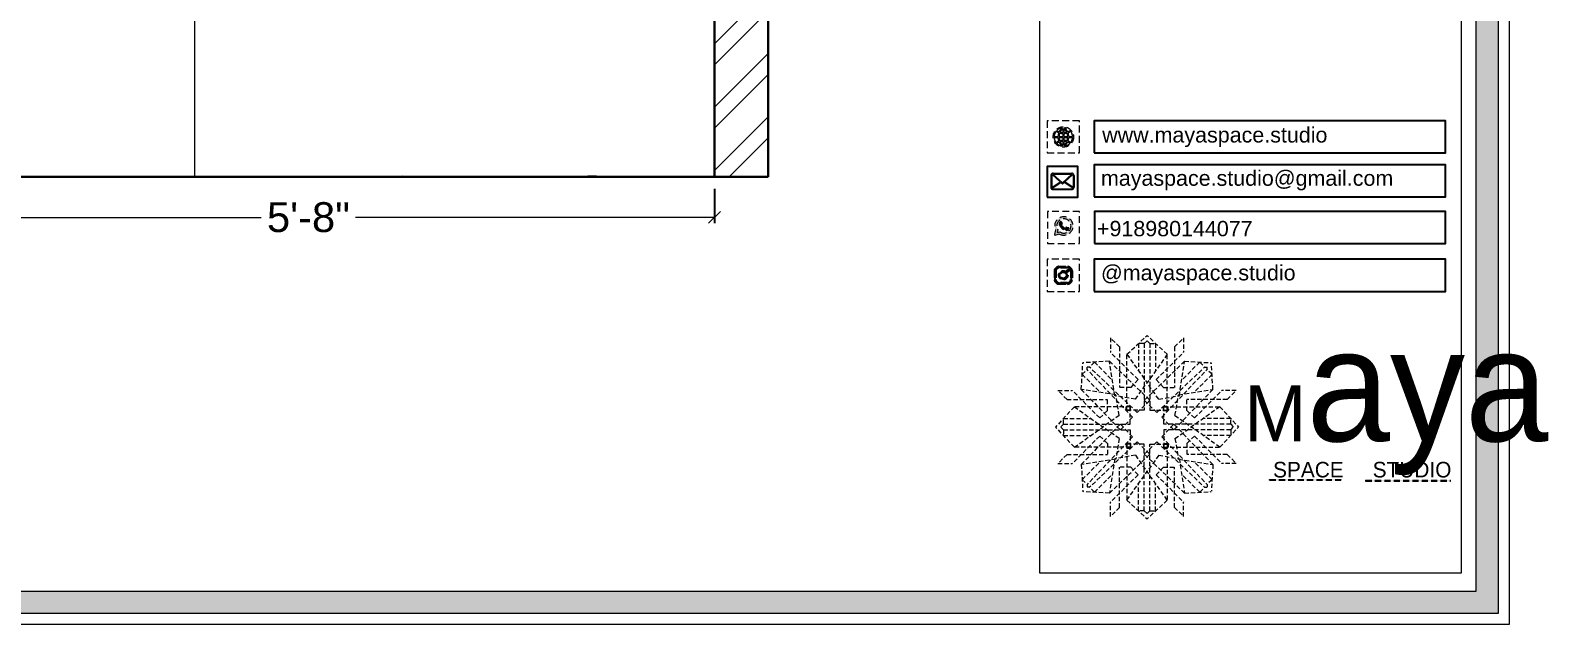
# Model space of a CAD drawing. Header units: millimetres. Extents: x 56222 to 3066687, y -650199 to -121287.
# Drawn here: x 131676.2 to 131804.2, y -184029.5 to -183979.7 of the extents above; entities that cross this region are included whole.
import ezdxf

# ---------------------------------------------------------------- set-up
doc = ezdxf.new("R2010")
doc.units = ezdxf.units.MM
doc.header["$MEASUREMENT"] = 0
doc.header["$PDMODE"] = 35
doc.linetypes.add('DASHEDX2', pattern=[1.5, 1, -0.5])
doc.layers.get('Defpoints').update_dxf_attribs({"color": 220})
doc.layers.add('AR HATCH-7', color=7, linetype='Continuous')
for name, color, linetype, lineweight in [('dim05', 1, 'Continuous', 13), ('Dimension', 10, 'DASHEDX2', 20), ('FURNITURE', 32, 'Continuous', 9), ('HACHA', 253, 'Continuous', 5), ('wall', 7, 'Continuous', 30), ('XX~SLAB ( BEAM )~ ( DIM )', 7, 'Continuous', 9)]:
    doc.layers.add(name, color=color, linetype=linetype, lineweight=lineweight)
doc.styles.add('Arial', font='arial.ttf')
doc.styles.get("Standard").update_dxf_attribs({"font": 'arial.ttf', "height": 6})
doc.dimstyles.new('ISO-25', dxfattribs={"dimtxt": 2.5, "dimasz": 1, "dimexe": 0.5, "dimexo": 1, "dimtad": 0, "dimdec": 1, "dimlunit": 4, "dimtxsty": 'Standard', "dimblk": 'OBLIQUE', "dimcen": 2.5, "dimclrd": 1, "dimclre": 1, "dimclrt": 5, "dimadec": 0, "dimazin": 0, "dimtfac": 1, "dimtdec": 1, "dimtmove": 0, "dimatfit": 3, "dimfxl": 1, "dimlwd": -1, "dimarcsym": 0})

# ---------------------------------------------------------------- blocks, each defined once
blk = doc.blocks.new('_Oblique')
at = {"layer": 'wall', "color": 0, "lineweight": -2}
blk.add_line((-0.5, -0.5), (0.5, 0.5), dxfattribs=at)
blk = doc.blocks.new('*D299')
at = {"layer": 'Defpoints', "color": 0, "lineweight": 30, "transparency": 16777216}
for p in [(131202.45, -183307.51), (131229.45, -183307.51), (131229.45, -183319.1), (131665.49, -183992.01), (131733.49, -183992.01), (131733.49, -183995.39)]:
    blk.add_point(p, dxfattribs=at)
at = {"layer": 'dim05', "color": 1, "linetype": 'Continuous', "lineweight": -2, "transparency": 16777216}
for p, q in [((131202.45, -183308.51), (131202.45, -183319.6)), ((131229.45, -183308.51), (131229.45, -183319.6)), ((131665.49, -183993.01), (131665.49, -183995.89)), ((131733.49, -183993.01), (131733.49, -183995.89))]:
    blk.add_line(p, q, dxfattribs=at)
at = {"layer": 'dim05', "color": 1, "linetype": 'Continuous', "transparency": 16777216}
for p, q in [((131202.45, -183319.1), (131211.98, -183319.1)), ((131229.45, -183319.1), (131219.92, -183319.1)), ((131665.49, -183995.39), (131695.54, -183995.39)), ((131733.49, -183995.39), (131703.43, -183995.39))]:
    blk.add_line(p, q, dxfattribs=at)
at = {"layer": 'dim05', "color": 1, "transparency": 16777216, "rotation": 180}
for p in [(131202.45, -183319.1), (131665.49, -183995.39)]:
    blk.add_blockref('_Oblique', p, dxfattribs=at)
at = {"layer": 'dim05', "color": 1, "transparency": 16777216}
for p in [(131229.45, -183319.1), (131733.49, -183995.39)]:
    blk.add_blockref('_Oblique', p, dxfattribs=at)
at = {"layer": 'dim05', "color": 5, "lineweight": 25, "transparency": 16777216, "char_height": 2.5, "attachment_point": 5, "style": 'Arial'}
for s, insert in [('2\'-3"', (131215.95, -183319.1)), ('5\'-8"', (131699.49, -183995.39))]:
    blk.add_mtext(s, dxfattribs=dict(at, insert=insert))
blk = doc.blocks.new('*D303')
at = {"layer": 'Defpoints', "color": 0, "lineweight": 30, "transparency": 16777216}
for p in [(131059.55, -183242.53), (131083.45, -183242.53), (131083.45, -183246.09), (131821.24, -183992.01), (131842.24, -183992.01), (131842.24, -183996.29)]:
    blk.add_point(p, dxfattribs=at)
at = {"layer": 'dim05', "color": 1, "linetype": 'Continuous', "lineweight": -2, "transparency": 16777216}
for p, q in [((131059.55, -183243.53), (131059.55, -183246.59)), ((131083.45, -183243.53), (131083.45, -183246.59)), ((131821.24, -183993.01), (131821.24, -183996.79)), ((131842.24, -183993.01), (131842.24, -183996.79))]:
    blk.add_line(p, q, dxfattribs=at)
at = {"layer": 'dim05', "color": 1, "linetype": 'Continuous', "transparency": 16777216}
for p, q in [((131059.55, -183246.09), (131069.7, -183246.09)), ((131083.45, -183246.09), (131073.3, -183246.09)), ((131821.24, -183996.29), (131827.91, -183996.29)), ((131842.24, -183996.29), (131835.57, -183996.29))]:
    blk.add_line(p, q, dxfattribs=at)
at = {"layer": 'dim05', "color": 1, "transparency": 16777216, "rotation": 180}
for p in [(131059.55, -183246.09), (131821.24, -183996.29)]:
    blk.add_blockref('_Oblique', p, dxfattribs=at)
at = {"layer": 'dim05', "color": 1, "transparency": 16777216}
for p in [(131083.45, -183246.09), (131842.24, -183996.29)]:
    blk.add_blockref('_Oblique', p, dxfattribs=at)
at = {"layer": 'dim05', "color": 5, "lineweight": 25, "transparency": 16777216, "char_height": 2.5, "attachment_point": 5, "style": 'Arial'}
for s, insert in [("2'", (131071.5, -183246.09)), ('1\'-9"', (131831.74, -183996.29))]:
    blk.add_mtext(s, dxfattribs=dict(at, insert=insert))
blk = doc.blocks.new('*D304')
at = {"layer": 'Defpoints', "color": 0, "lineweight": 30, "transparency": 16777216}
for p in [(131057.9, -183228.88), (131061.82, -183228.88), (131061.82, -183243.87), (131842.24, -183992.01), (131953.24, -183992.01), (131953.24, -183996.29)]:
    blk.add_point(p, dxfattribs=at)
at = {"layer": 'dim05', "color": 1, "linetype": 'Continuous', "lineweight": -2, "transparency": 16777216}
for p, q in [((131060.82, -183228.88), (131057.4, -183228.88)), ((131060.82, -183243.87), (131057.4, -183243.87)), ((131842.24, -183993.01), (131842.24, -183996.79)), ((131953.24, -183993.01), (131953.24, -183996.79))]:
    blk.add_line(p, q, dxfattribs=at)
at = {"layer": 'dim05', "color": 1, "linetype": 'Continuous', "transparency": 16777216}
for p, q in [((131057.9, -183228.88), (131057.9, -183232.54)), ((131057.9, -183243.87), (131057.9, -183240.2)), ((131842.24, -183996.29), (131893.79, -183996.29)), ((131953.24, -183996.29), (131901.68, -183996.29))]:
    blk.add_line(p, q, dxfattribs=at)
at = {"layer": 'dim05', "color": 1, "transparency": 16777216}
for p, rotation in [((131057.9, -183228.88), 90), ((131057.9, -183243.87), 270), ((131842.24, -183996.29), 180)]:
    blk.add_blockref('_Oblique', p, dxfattribs=dict(at, rotation=rotation))
blk.add_blockref('_Oblique', (131953.24, -183996.29), dxfattribs=at)
at = {"layer": 'dim05', "color": 5, "lineweight": 25, "transparency": 16777216, "insert": (131057.9, -183236.37), "char_height": 2.5, "attachment_point": 5, "rotation": 90, "style": 'Arial'}
blk.add_mtext('1\'-3"', dxfattribs=at)
at = {"layer": 'dim05', "color": 5, "lineweight": 25, "transparency": 16777216, "insert": (131897.74, -183996.29), "char_height": 2.5, "attachment_point": 5, "style": 'Arial'}
blk.add_mtext('9\'-3"', dxfattribs=at)
blk = doc.blocks.new('*D305')
at = {"layer": 'Defpoints', "color": 0, "lineweight": 30, "transparency": 16777216}
for p in [(131169.45, -183243.87), (131193.36, -183243.87), (131193.36, -183245.4), (131953.24, -183992.01), (131974.24, -183992.01), (131974.24, -183996.29)]:
    blk.add_point(p, dxfattribs=at)
at = {"layer": 'dim05', "color": 1, "linetype": 'Continuous', "lineweight": -2, "transparency": 16777216}
for p, q in [((131169.45, -183244.87), (131169.45, -183245.9)), ((131193.36, -183244.87), (131193.36, -183245.9)), ((131953.24, -183993.01), (131953.24, -183996.79)), ((131974.24, -183993.01), (131974.24, -183996.79))]:
    blk.add_line(p, q, dxfattribs=at)
at = {"layer": 'dim05', "color": 1, "linetype": 'Continuous', "transparency": 16777216}
for p, q in [((131169.45, -183245.4), (131179.61, -183245.4)), ((131193.36, -183245.4), (131183.2, -183245.4)), ((131953.24, -183996.29), (131959.91, -183996.29)), ((131974.24, -183996.29), (131967.57, -183996.29))]:
    blk.add_line(p, q, dxfattribs=at)
at = {"layer": 'dim05', "color": 1, "transparency": 16777216, "rotation": 180}
for p in [(131169.45, -183245.4), (131953.24, -183996.29)]:
    blk.add_blockref('_Oblique', p, dxfattribs=at)
at = {"layer": 'dim05', "color": 1, "transparency": 16777216}
for p in [(131193.36, -183245.4), (131974.24, -183996.29)]:
    blk.add_blockref('_Oblique', p, dxfattribs=at)
at = {"layer": 'dim05', "color": 5, "lineweight": 25, "transparency": 16777216, "char_height": 2.5, "attachment_point": 5, "style": 'Arial'}
for s, insert in [("2'", (131181.41, -183245.4)), ('1\'-9"', (131963.74, -183996.29))]:
    blk.add_mtext(s, dxfattribs=dict(at, insert=insert))
blk = doc.blocks.new('*D306')
at = {"layer": 'Defpoints', "color": 0, "lineweight": 30, "transparency": 16777216}
for p in [(131190.72, -183228.88), (131195.2, -183228.88), (131190.72, -183243.87), (131811.83, -183896.01), (131821.24, -183896.01), (131816.74, -183991.74)]:
    blk.add_point(p, dxfattribs=at)
at = {"layer": 'dim05', "color": 1, "linetype": 'Continuous', "lineweight": -2, "transparency": 16777216}
for p, q in [((131191.72, -183228.88), (131195.7, -183228.88)), ((131191.72, -183243.87), (131195.7, -183243.87)), ((131820.24, -183896.01), (131811.33, -183896.01)), ((131815.74, -183991.74), (131811.33, -183991.74))]:
    blk.add_line(p, q, dxfattribs=at)
at = {"layer": 'dim05', "color": 1, "linetype": 'Continuous', "transparency": 16777216}
for p, q in [((131195.2, -183228.88), (131195.2, -183232.54)), ((131195.2, -183243.87), (131195.2, -183240.2)), ((131811.83, -183896.01), (131811.83, -183938.05)), ((131811.83, -183991.74), (131811.83, -183949.69))]:
    blk.add_line(p, q, dxfattribs=at)
at = {"layer": 'dim05', "color": 1, "transparency": 16777216}
for p, rotation in [((131195.2, -183228.88), 90), ((131195.2, -183243.87), 270), ((131811.83, -183896.01), 90), ((131811.83, -183991.74), 270)]:
    blk.add_blockref('_Oblique', p, dxfattribs=dict(at, rotation=rotation))
at = {"layer": 'dim05', "color": 5, "lineweight": 25, "transparency": 16777216, "char_height": 2.5, "attachment_point": 5, "rotation": 90, "style": 'Arial'}
for s, insert in [('1\'-3"', (131195.2, -183236.37)), ('7\'-11{\\H1x;\\S1/2;}"', (131811.83, -183943.87))]:
    blk.add_mtext(s, dxfattribs=dict(at, insert=insert))
blk = doc.blocks.new('FSFSF')
at = {"color": 42, "lineweight": 5, "true_color": 0xe0ac11}
for p, q in [((28600.03, 143.51), (28600.03, 140.16)), ((28602.15, 141.41), (28600.03, 143.51)), ((28603.86, 139.69), (28608.58, 144.08)), ((28613.31, 139.69), (28608.58, 144.08)), ((28615.02, 141.41), (28617.14, 143.51)), ((28617.14, 143.51), (28617.14, 140.16)), ((28606.47, 133.76), (28600.03, 140.16)), ((28602.15, 141.41), (28602.15, 131.95)), ((28603.86, 126.58), (28603.86, 139.69)), ((28603.86, 139.69), (28608.58, 133.02)), ((28607.9, 142.22), (28606.58, 142.22)), ((28606.58, 142.22), (28606.58, 135.84)), ((28607.9, 142.22), (28608.58, 142.85)), ((28607.9, 142.22), (28607.9, 126.58)), ((28609.27, 142.22), (28608.59, 142.85)), ((28613.31, 139.69), (28608.59, 133.02)), ((28609.27, 142.22), (28609.27, 126.58)), ((28609.27, 142.22), (28610.59, 142.22)), ((28610.59, 142.22), (28610.59, 135.84)), ((28610.7, 133.76), (28617.14, 140.16)), ((28613.31, 126.58), (28613.31, 139.69)), ((28615.02, 141.41), (28615.02, 131.95)), ((28593.19, 131.45), (28593.54, 137.71)), ((28593.39, 135), (28594.56, 136.12)), ((28599.8, 138.06), (28593.54, 137.71)), ((28595.12, 136.69), (28594.53, 136.69)), ((28594.56, 136.12), (28594.56, 136.71)), ((28605.17, 124.98), (28594.56, 136.12)), ((28596.24, 137.86), (28595.12, 136.69)), ((28606.27, 126.08), (28595.12, 136.69)), ((28596.24, 137.86), (28600.47, 133.65)), ((28601.03, 130), (28599.8, 138.06)), ((28599.8, 138.05), (28608.58, 129.56)), ((28617.37, 138.05), (28608.59, 129.56)), ((28610.9, 126.08), (28622.05, 136.69)), ((28612.02, 124.98), (28622.62, 136.12)), ((28616.14, 130), (28617.37, 138.06)), ((28620.93, 137.86), (28616.7, 133.65)), ((28617.37, 138.06), (28623.63, 137.71)), ((28620.93, 137.86), (28622.05, 136.69)), ((28622.05, 136.69), (28622.64, 136.69)), ((28622.62, 136.12), (28622.62, 136.71)), ((28623.8, 135), (28622.62, 136.12)), ((28624, 131.45), (28623.65, 137.71)), ((28593.39, 135), (28597.6, 130.78)), ((28606.47, 133.76), (28604.75, 131.95)), ((28605.86, 129.18), (28608.58, 133.02)), ((28611.31, 129.18), (28608.59, 133.02)), ((28610.7, 133.76), (28612.42, 131.95)), ((28623.8, 135), (28619.59, 130.78)), ((28587.73, 131.22), (28591.08, 131.22)), ((28589.84, 129.1), (28587.73, 131.22)), ((28589.84, 129.1), (28599.29, 129.1)), ((28597.49, 124.78), (28591.08, 131.22)), ((28593.19, 131.45), (28601.69, 122.67)), ((28601.25, 130.22), (28593.19, 131.45)), ((28599.29, 126.5), (28599.29, 129.1)), ((28605.86, 129.18), (28601.03, 130)), ((28602.07, 125.39), (28601.25, 130.22)), ((28604.75, 131.95), (28602.15, 131.95)), ((28607.9, 128.92), (28608.58, 129.56)), ((28607.9, 128.92), (28608.58, 128.27)), ((28609.27, 128.92), (28608.59, 129.56)), ((28609.27, 128.92), (28608.59, 128.27)), ((28611.31, 129.18), (28616.14, 130)), ((28612.42, 131.95), (28615.02, 131.95)), ((28615.12, 125.39), (28615.94, 130.22)), ((28623.99, 131.45), (28615.5, 122.67)), ((28615.94, 130.22), (28624, 131.45)), ((28627.34, 129.1), (28617.89, 129.1)), ((28617.89, 126.5), (28617.89, 129.1)), ((28619.7, 124.78), (28626.1, 131.22)), ((28629.45, 131.22), (28626.1, 131.22)), ((28627.34, 129.1), (28629.45, 131.22)), ((28591.56, 127.39), (28587.17, 122.66)), ((28604.66, 127.39), (28591.56, 127.39)), ((28591.56, 127.39), (28598.23, 122.67)), ((28597.49, 124.78), (28599.29, 126.5)), ((28602.07, 125.39), (28598.23, 122.67)), ((28603.68, 126.54), (28603.68, 127.39)), ((28604.66, 126.54), (28603.68, 126.54)), ((28604.71, 127.57), (28603.86, 127.57)), ((28607.9, 126.58), (28603.86, 126.58)), ((28604.66, 123.35), (28604.66, 127.39)), ((28604.7, 126.58), (28604.71, 127.57)), ((28606.27, 126.08), (28608.58, 128.27)), ((28610.9, 126.08), (28608.59, 128.27)), ((28609.27, 126.58), (28613.31, 126.58)), ((28612.46, 126.58), (28612.46, 127.57)), ((28612.46, 127.57), (28613.31, 127.57)), ((28612.52, 123.35), (28612.52, 127.39)), ((28612.52, 127.39), (28625.63, 127.39)), ((28612.52, 126.54), (28613.51, 126.54)), ((28613.51, 126.54), (28613.51, 127.39)), ((28615.12, 125.39), (28618.96, 122.67)), ((28619.7, 124.78), (28617.89, 126.5)), ((28625.63, 127.39), (28618.96, 122.67)), ((28625.63, 127.39), (28630.02, 122.66)), ((28591.56, 117.94), (28587.17, 122.66)), ((28589.03, 123.35), (28588.4, 122.67)), ((28589.03, 121.98), (28588.4, 122.65)), ((28589.03, 123.35), (28589.03, 124.67)), ((28589.03, 124.67), (28595.4, 124.67)), ((28589.03, 123.35), (28604.66, 123.35)), ((28589.03, 121.98), (28604.66, 121.98)), ((28589.03, 121.98), (28589.03, 120.66)), ((28591.56, 117.94), (28598.23, 122.65)), ((28593.19, 113.88), (28601.69, 122.65)), ((28602.07, 119.94), (28598.23, 122.65)), ((28602.33, 123.35), (28601.69, 122.67)), ((28602.33, 121.98), (28601.69, 122.65)), ((28602.33, 123.35), (28602.97, 122.67)), ((28602.33, 121.98), (28602.97, 122.65)), ((28605.17, 124.98), (28602.97, 122.67)), ((28605.17, 120.35), (28602.97, 122.65)), ((28604.66, 121.98), (28604.66, 117.94)), ((28612.02, 124.98), (28614.21, 122.67)), ((28612.02, 120.35), (28614.21, 122.65)), ((28628.16, 123.35), (28612.52, 123.35)), ((28612.52, 121.98), (28612.52, 117.94)), ((28628.16, 121.98), (28612.52, 121.98)), ((28614.85, 123.35), (28614.21, 122.67)), ((28614.85, 121.98), (28614.21, 122.65)), ((28614.85, 123.35), (28615.5, 122.67)), ((28614.85, 121.98), (28615.5, 122.65)), ((28615.12, 119.94), (28618.96, 122.65)), ((28623.99, 113.88), (28615.5, 122.65)), ((28625.63, 117.94), (28618.96, 122.65)), ((28628.16, 124.67), (28621.78, 124.67)), ((28625.63, 117.94), (28630.02, 122.66)), ((28628.16, 123.35), (28628.16, 124.67)), ((28628.16, 123.35), (28628.78, 122.67)), ((28628.16, 121.98), (28628.78, 122.65)), ((28628.16, 121.98), (28628.16, 120.66)), ((28589.03, 120.66), (28595.4, 120.66)), ((28597.49, 120.54), (28591.08, 114.11)), ((28605.17, 120.35), (28594.56, 109.2)), ((28606.27, 119.15), (28595.12, 108.54)), ((28597.49, 120.54), (28599.29, 118.83)), ((28599.29, 118.83), (28599.29, 116.23)), ((28602.07, 119.94), (28601.25, 115.1)), ((28604.66, 118.78), (28603.68, 118.78)), ((28603.68, 118.78), (28603.68, 117.94)), ((28607.9, 118.65), (28603.86, 118.65)), ((28603.86, 118.65), (28603.86, 105.54)), ((28604.7, 118.65), (28604.71, 117.66)), ((28606.27, 119.15), (28608.58, 116.96)), ((28607.9, 103.01), (28607.9, 118.65)), ((28610.9, 119.15), (28608.59, 116.96)), ((28609.27, 118.65), (28613.31, 118.65)), ((28609.27, 103.01), (28609.27, 118.65)), ((28610.9, 119.15), (28622.05, 108.54)), ((28612.02, 120.35), (28622.62, 109.2)), ((28612.46, 118.65), (28612.46, 117.66)), ((28612.52, 118.78), (28613.51, 118.78)), ((28613.31, 118.65), (28613.31, 105.54)), ((28613.51, 118.78), (28613.51, 117.94)), ((28615.12, 119.94), (28615.94, 115.1)), ((28619.7, 120.54), (28617.89, 118.83)), ((28617.89, 118.83), (28617.89, 116.23)), ((28619.7, 120.54), (28626.1, 114.11)), ((28628.16, 120.66), (28621.78, 120.66)), ((28589.84, 116.23), (28587.73, 114.11)), ((28589.84, 116.23), (28599.29, 116.23)), ((28604.66, 117.94), (28591.56, 117.94)), ((28601.25, 115.1), (28593.19, 113.87)), ((28593.39, 110.32), (28597.6, 114.55)), ((28599.8, 107.17), (28608.58, 115.67)), ((28601.03, 115.23), (28599.8, 107.17)), ((28605.86, 116.05), (28601.03, 115.23)), ((28604.71, 117.66), (28603.86, 117.66)), ((28605.86, 116.05), (28608.58, 112.21)), ((28607.9, 116.31), (28608.58, 116.96)), ((28607.9, 116.31), (28608.58, 115.67)), ((28609.27, 116.31), (28608.59, 116.96)), ((28609.27, 116.31), (28608.59, 115.67)), ((28611.31, 116.05), (28608.59, 112.21)), ((28617.37, 107.17), (28608.59, 115.67)), ((28611.31, 116.05), (28616.14, 115.23)), ((28612.46, 117.66), (28613.31, 117.66)), ((28612.52, 117.94), (28625.63, 117.94)), ((28615.94, 115.1), (28624, 113.87)), ((28616.14, 115.23), (28617.37, 107.17)), ((28627.34, 116.23), (28617.89, 116.23)), ((28623.8, 110.32), (28619.59, 114.55)), ((28627.34, 116.23), (28629.45, 114.11)), ((28587.73, 114.11), (28591.08, 114.11)), ((28593.19, 113.87), (28593.54, 107.62)), ((28596.24, 107.37), (28600.47, 111.58)), ((28606.47, 111.47), (28600.03, 105.07)), ((28602.15, 103.82), (28602.15, 113.27)), ((28604.75, 113.27), (28602.15, 113.27)), ((28603.86, 105.54), (28608.58, 112.21)), ((28606.47, 111.47), (28604.75, 113.27)), ((28613.31, 105.54), (28608.59, 112.21)), ((28610.7, 111.47), (28612.42, 113.27)), ((28610.7, 111.47), (28617.14, 105.07)), ((28612.42, 113.27), (28615.02, 113.27)), ((28615.02, 103.82), (28615.02, 113.27)), ((28620.93, 107.37), (28616.7, 111.58)), ((28624, 113.87), (28623.65, 107.62)), ((28629.45, 114.11), (28626.1, 114.11)), ((28593.39, 110.32), (28594.56, 109.2)), ((28599.8, 107.17), (28593.54, 107.52)), ((28595.12, 108.54), (28594.53, 108.54)), ((28594.56, 109.2), (28594.56, 108.61)), ((28596.24, 107.37), (28595.12, 108.54)), ((28606.58, 103.01), (28606.58, 109.38)), ((28610.59, 103.01), (28610.59, 109.38)), ((28617.37, 107.17), (28623.63, 107.52)), ((28620.93, 107.37), (28622.05, 108.54)), ((28622.05, 108.54), (28622.64, 108.54)), ((28623.8, 110.32), (28622.62, 109.2)), ((28622.62, 109.2), (28622.62, 108.61)), ((28600.03, 101.71), (28600.03, 105.07)), ((28602.15, 103.82), (28600.03, 101.71)), ((28603.86, 105.54), (28608.58, 101.15)), ((28613.31, 105.54), (28608.58, 101.15)), ((28615.02, 103.82), (28617.14, 101.71)), ((28617.14, 101.71), (28617.14, 105.07)), ((28607.9, 103.01), (28606.58, 103.01)), ((28607.9, 103.01), (28608.58, 102.38)), ((28609.27, 103.01), (28608.59, 102.38)), ((28609.27, 103.01), (28610.59, 103.01))]:
    blk.add_line(p, q, dxfattribs=at)
blk = doc.blocks.new('hgwg')
at = {"layer": 'Dimension', "true_color": 0xd39e00}
h = blk.add_hatch(color=42, dxfattribs=at)
h.dxf.hatch_style = 1
h.paths.add_polyline_path([(27505.71, 45.05), (27494.27, 45.05), (27494.27, 44.9), (27505.71, 44.9)])
h = blk.add_hatch(color=42, dxfattribs=at)
h.dxf.hatch_style = 1
h.paths.add_polyline_path([(27523.3, 44.9), (27509.68, 44.9), (27509.68, 44.75), (27523.3, 44.75)])
at = {"layer": 'Dimension', "color": 42, "true_color": 0xd39e00}
for p, q in [((27494.27, 45.05), (27505.71, 45.05)), ((27494.27, 44.9), (27494.27, 45.05)), ((27494.27, 44.9), (27505.71, 44.9)), ((27505.71, 45.05), (27505.71, 44.9)), ((27509.68, 44.9), (27523.3, 44.9)), ((27509.68, 44.9), (27509.68, 44.75)), ((27509.68, 44.75), (27523.3, 44.75)), ((27523.3, 44.75), (27523.3, 44.9))]:
    blk.add_line(p, q, dxfattribs=at)
at = {"layer": 'Dimension', "color": 42, "true_color": 0xd39e00, "attachment_point": 1}
for s, width, insert, char_height in [('{\\fCinzel|b0|i0|c0|p2;\\H1.5x;M\\fAmsterdam One|b0|i0|c0|p2;\\H2x;aya}', 85.3277, (27490.17, 69.17), 6), ('{\\fCinzel|b0|i0|c0|p0;SPACE     STUDIO}', 66.129, (27494.83, 47.86), 2.5)]:
    blk.add_mtext_dynamic_manual_height_columns(s, width=width, gutter_width=30, heights=[0], dxfattribs=dict(at, insert=insert, char_height=char_height))
blk = doc.blocks.new('QEGW4TG')
at = {"layer": 'Dimension', "true_color": 0x000000}
h = blk.add_hatch(color=18, dxfattribs=at)
h.dxf.hatch_style = 1
h.paths.add_polyline_path([(2.69, 1.93, 0.170513), (2.95, 1.97, 0.190337), (3.11, 2.18, 0.316231), (3.07, 2.28), (2.79, 2.37, 0.273721), (2.69, 2.34, 0.040749), (2.63, 2.27, -0.441282), (2.53, 2.25, -0.11828), (2.06, 2.64, -0.441282), (2.07, 2.74, 0.040749), (2.13, 2.81, 0.290083), (2.14, 2.92), (2.01, 3.18, 0.316231), (1.91, 3.2, 0.190337), (1.73, 3, 0.170513), (1.72, 2.74, 0.252784)], flags=0)
h.paths.add_polyline_path([(1.19, 1.98), (1.03, 1.3, 0.550912), (1.11, 1.23), (1.75, 1.39, 6.344125)])
h.paths.add_polyline_path([(1.81, 1.7), (1.4, 1.6), (1.5, 2.03, -9.071339)], flags=16)
h.paths.add_polyline_path([(3.11, 2.16, -0.17811), (2.95, 1.97, -0.170513), (2.69, 1.93, -0.252784), (1.72, 2.74, -0.170513), (1.73, 3, -0.17811), (1.89, 3.19, -0.370089), (2.01, 3.18), (2.14, 2.92, -0.307185), (2.13, 2.8, -0.041087), (2.06, 2.73, 0.321676), (2.05, 2.65, 0.126524), (2.55, 2.24, 0.312216), (2.62, 2.26, -0.041087), (2.68, 2.34, -0.290673), (2.79, 2.37), (3.07, 2.28, -0.370089)], flags=0)
h = blk.add_hatch(color=18, dxfattribs=at)
h.dxf.hatch_style = 1
h.paths.add_polyline_path([(2.79, 2.37, 0.273721), (2.69, 2.34, 0.040749), (2.63, 2.27, -0.441282), (2.53, 2.25, -0.11828), (2.06, 2.64, -0.441282), (2.07, 2.74, 0.040749), (2.13, 2.81, 0.290083), (2.14, 2.92), (2.01, 3.18, 0.316231), (1.91, 3.2, 0.190337), (1.73, 3, 0.170513), (1.72, 2.74, 0.252784), (2.69, 1.93, 0.170513), (2.95, 1.97, 0.190337), (3.11, 2.18, 0.316231), (3.07, 2.28)])
for p, q in [((2.01, 3.18), (2.14, 2.92)), ((3.07, 2.28), (2.8, 2.36)), ((1.19, 1.98), (1.03, 1.3)), ((1.1, 1.23), (1.75, 1.39)), ((1.5, 2.03), (1.4, 1.6)), ((1.4, 1.6), (1.81, 1.7))]:
    blk.add_line(p, q)
blk.add_lwpolyline([(0, 0), (4.68, 0), (4.68, 4.68), (0, 4.68)], close=True)
for centre, radius, start, end in [((2.39, 2.56), 1.34, 241.4727, 205.6422), ((2.39, 2.56), 1.04, 235.9962, 210.8333), ((2.09, 2.87), 0.39, 159.7007, 198.4072), ((2.96, 3.23), 1.33, 201.4218, 258.1669), ((2.07, 2.87), 0.364, 118.9685, 159.3648), ((1.94, 3.12), 0.0896, 41.8985, 123.1344), ((2.11, 2.68), 0.066, 135.9932, 224.8892), ((1.67, 3.16), 0.586, 312.4617, 321.8728), ((3.12, 3.42), 1.31, 216.5455, 243.5279), ((2.05, 2.87), 0.104, 320.3924, 28.6971), ((2.57, 2.3), 0.066, 234.2482, 323.1441), ((3.11, 1.94), 0.586, 137.2645, 146.6756), ((2.76, 2.27), 0.104, 70.4402, 138.745), ((3.03, 2.2), 0.0896, 336.0029, 57.2388), ((1.09, 1.29), 0.0598, 164.8483, 282.1458), ((2.75, 2.31), 0.39, 260.7301, 299.4366), ((2.76, 2.29), 0.364, 299.7725, 340.1688)]:
    blk.add_arc(centre, radius, start, end)
blk = doc.blocks.new('ASGERG')
at = {"layer": 'Dimension', "true_color": 0x000000}
h = blk.add_hatch(color=18, dxfattribs=at)
h.dxf.hatch_style = 1
h.paths.add_polyline_path([(0.99, 1.7, 0.353872), (1.69, 1.03), (2.96, 1.03, 0.353872), (3.66, 1.7), (3.66, 2.99, 0.353872), (2.96, 3.67), (1.69, 3.67, 0.353872), (0.99, 2.99)])
h.paths.add_polyline_path([(1.27, 2.97, -0.353872), (1.72, 3.4), (2.94, 3.4, -0.353872), (3.38, 2.97), (3.38, 1.72, -0.353872), (2.94, 1.3), (1.72, 1.3, -0.353872), (1.27, 1.72)], flags=16)
h.paths.add_polyline_path([(3.02, 2.35, -1), (1.64, 2.35, -1)], flags=0)
h.paths.add_polyline_path([(2.74, 2.35, -1), (1.92, 2.35, -1)], flags=0)
h.paths.add_polyline_path([(2.86, 3.02, -1), (3.19, 3.02, -1)], flags=0)
h.paths.add_polyline_path([(1.64, 2.35, 1), (3.02, 2.35, 1)], flags=0)
h = blk.add_hatch(color=18, dxfattribs=at)
h.dxf.hatch_style = 1
h.paths.add_polyline_path([(1.64, 2.35, 1), (3.02, 2.35, 1)])
h.paths.add_polyline_path([(2.74, 2.35, -1), (1.92, 2.35, -1)], flags=16)
h = blk.add_hatch(color=18, dxfattribs=at)
h.dxf.hatch_style = 1
h.paths.add_polyline_path([(3.19, 3.02, 1), (2.86, 3.02, 1)])
for p, q in [((0.99, 2.99), (0.99, 1.7)), ((1.27, 2.97), (1.27, 1.72)), ((1.69, 3.67), (2.96, 3.67)), ((2.94, 3.4), (1.72, 3.4)), ((3.38, 2.97), (3.38, 1.72)), ((3.66, 2.99), (3.66, 1.7)), ((1.69, 1.03), (2.96, 1.03)), ((2.94, 1.3), (1.72, 1.3))]:
    blk.add_line(p, q)
blk.add_lwpolyline([(0, 0), (4.68, 0), (4.68, 4.68), (0, 4.68)], close=True)
for centre, radius in [((2.33, 2.35), 0.694), ((2.33, 2.35), 0.414), ((3.02, 3.02), 0.168)]:
    blk.add_circle(centre, radius)
for centre, radius, start, end in [((1.76, 2.89), 0.778, 94.8631, 172.8127), ((1.76, 2.91), 0.491, 94.8631, 172.8127), ((2.9, 2.91), 0.491, 7.1873, 85.1369), ((2.89, 2.89), 0.778, 7.1873, 85.1369), ((1.76, 1.8), 0.778, 187.1873, 265.1369), ((1.76, 1.78), 0.491, 187.1873, 265.1369), ((2.9, 1.78), 0.491, 274.8631, 352.8127), ((2.89, 1.8), 0.778, 274.8631, 352.8127)]:
    blk.add_arc(centre, radius, start, end)
blk = doc.blocks.new('DTGWEGEARG')
at = {"layer": 'Dimension', "true_color": 0x000000}
h = blk.add_hatch(color=18, dxfattribs=at)
h.dxf.hatch_style = 1
h.paths.add_polyline_path([(3.83, 2.34, 1), (0.85, 2.34, 1)])
h.paths.add_polyline_path([(2.51, 1.01, 0.105795), (2.96, 1.58, -0.055205), (3.3, 1.41, -0.169822)], flags=16)
h.paths.add_polyline_path([(2.41, 1.12), (2.41, 1.69, -0.058279), (2.81, 1.63, -0.103353)], flags=16)
h.paths.add_polyline_path([(2.26, 1.13, -0.101741), (1.87, 1.63, -0.057171), (2.26, 1.69)], flags=16)
h.paths.add_polyline_path([(2.17, 1.01, -0.169822), (1.38, 1.41, -0.055205), (1.72, 1.58, 0.105795)], flags=16)
h.paths.add_polyline_path([(3.02, 1.72, 0.081336), (3.13, 2.27), (3.68, 2.27, -0.152069), (3.4, 1.52, 0.05687)], flags=16)
h.paths.add_polyline_path([(2.87, 1.77, 0.061945), (2.41, 1.84), (2.41, 2.27), (2.98, 2.27, -0.081344)], flags=16)
h.paths.add_polyline_path([(2.26, 1.84, 0.060923), (1.8, 1.77, -0.081344), (1.7, 2.27), (2.26, 2.27)], flags=16)
h.paths.add_polyline_path([(1.66, 1.72, 0.05687), (1.28, 1.52, -0.152069), (1, 2.27), (1.55, 2.27, 0.081336)], flags=16)
h.paths.add_polyline_path([(2.41, 2.42), (2.41, 2.83, 0.061945), (2.87, 2.91, -0.080009), (2.98, 2.42)], flags=16)
h.paths.add_polyline_path([(3.13, 2.42, 0.080116), (3.02, 2.96, 0.05687), (3.4, 3.16, 0.028258), (3.3, 3.27, -0.055205), (2.96, 3.1, 0.105795), (2.51, 3.67, -0.36029), (3.68, 2.42)], flags=16)
h.paths.add_polyline_path([(2.26, 2.42), (1.7, 2.42, -0.080009), (1.8, 2.91, 0.060923), (2.26, 2.84)], flags=16)
h.paths.add_polyline_path([(1.55, 2.42), (1, 2.42, -0.150466), (1.28, 3.16, 0.05687), (1.66, 2.96, 0.080116)], flags=16)
h.paths.add_polyline_path([(2.41, 2.98), (2.41, 3.56, -0.103353), (2.81, 3.05, -0.058279)], flags=16)
h.paths.add_polyline_path([(2.26, 2.99, -0.057171), (1.87, 3.05, -0.101741), (2.26, 3.55)], flags=16)
h.paths.add_polyline_path([(1.72, 3.1, -0.055205), (1.38, 3.27, -0.169822), (2.17, 3.67, 0.105795)], flags=16)
blk.add_lwpolyline([(0, 0), (4.68, 0), (4.68, 4.68), (0, 4.68)], close=True)
at = {"layer": 'Dimension', "color": 18, "true_color": 0x000000}
for p, q in [((1, 2.42), (1.55, 2.42)), ((1, 2.27), (1.55, 2.27)), ((1.7, 2.42), (2.26, 2.42)), ((1.7, 2.27), (2.26, 2.27)), ((2.26, 3.55), (2.26, 2.99)), ((2.26, 2.84), (2.26, 2.42)), ((2.26, 2.27), (2.26, 1.84)), ((2.41, 3.56), (2.41, 2.98)), ((2.41, 2.83), (2.41, 2.42)), ((2.41, 2.42), (2.98, 2.42)), ((2.41, 2.27), (2.98, 2.27)), ((2.41, 2.27), (2.41, 1.84)), ((3.13, 2.42), (3.68, 2.42)), ((3.13, 2.27), (3.68, 2.27)), ((2.26, 1.69), (2.26, 1.13)), ((2.41, 1.69), (2.41, 1.12))]:
    blk.add_line(p, q, dxfattribs=at)
blk.add_circle((2.34, 2.34), 1.49, dxfattribs=at)
for centre, radius, start, end in [((2.34, 2.34), 1.34, 142.3819, 176.6093), ((2.34, 2.34), 1.34, 183.0315, 217.6181), ((2.34, 4.74), 1.9, 236.1399, 249.1595), ((2.34, 2.34), 1.34, 97.3549, 135.9073), ((2.34, 4.74), 1.75, 236.7417, 249.3811), ((3.28, 2.34), 1.73, 159.0567, 177.3789), ((3.28, 2.34), 1.73, 182.3435, 200.9433), ((3.28, 2.34), 1.58, 158.8325, 177.1302), ((3.28, 2.34), 1.58, 182.5658, 201.1675), ((3.28, 2.34), 1.73, 129.9301, 154.0867), ((2.34, 4.74), 1.9, 253.6799, 267.6253), ((3.28, 2.34), 1.58, 130.1073, 153.3446), ((2.34, 4.74), 1.75, 254.3336, 267.422), ((1.4, 2.34), 1.58, 26.6554, 50.2584), ((2.34, 4.74), 1.75, 272.3248, 285.6664), ((2.34, 4.74), 1.9, 272.1415, 286.3201), ((2.34, 2.34), 1.34, 3.3907, 82.6451), ((1.4, 2.34), 1.73, 25.9133, 50.0699), ((1.4, 2.34), 1.58, 2.8698, 21.1675), ((1.4, 2.34), 1.58, 338.8325, 357.4342), ((2.34, 4.74), 1.75, 290.6189, 303.2583), ((2.34, 4.74), 1.9, 290.8405, 303.8601), ((1.4, 2.34), 1.73, 2.6211, 20.9433), ((1.4, 2.34), 1.73, 339.0567, 357.6565), ((2.34, 2.34), 1.34, 322.3819, 356.9685), ((2.34, -0.06), 1.9, 110.8405, 123.8601), ((2.34, -0.06), 1.75, 110.6189, 123.2583), ((2.34, 2.34), 1.34, 224.0927, 262.6451), ((3.28, 2.34), 1.73, 205.9133, 230.0699), ((2.34, -0.06), 1.9, 92.3747, 106.3201), ((2.34, -0.06), 1.75, 92.578, 105.6664), ((3.28, 2.34), 1.58, 206.6554, 229.8927), ((2.34, -0.06), 1.9, 73.6799, 87.8585), ((2.34, -0.06), 1.75, 74.3336, 87.6752), ((1.4, 2.34), 1.58, 309.7416, 333.3446), ((1.4, 2.34), 1.73, 309.9301, 334.0867), ((2.34, 2.34), 1.34, 277.3549, 315.9073), ((2.34, -0.06), 1.75, 56.7417, 69.3811), ((2.34, -0.06), 1.9, 56.1399, 69.1595)]:
    blk.add_arc(centre, radius, start, end, dxfattribs=at)

msp = doc.modelspace()

# ---------------------------------------------------------------- hatches: boundary and pattern name
at = {"layer": 'AR HATCH-7', "lineweight": 9, "true_color": 0x939598}
h = msp.add_hatch(dxfattribs=at)
h.set_pattern_fill('ANSI32', color=252, scale=10)
h.set_pattern_definition([(45, (0, -836.1588), (-2.65165043, 2.65165043), []), (45, (1.7678, -836.1588), (-2.65165043, 2.65165043), [])])
h.paths.add_polyline_path([(131552.485, -183877.008), (131547.985, -183877.008), (131547.985, -183992.008), (131552.485, -183992.008)])
h.paths.add_polyline_path([(131737.985, -183877.008), (131733.485, -183877.008), (131733.485, -183886.336), (131737.985, -183886.329)])
h.paths.add_polyline_path([(131737.985, -183886.329), (131733.485, -183886.336), (131733.485, -183902.336), (131737.985, -183902.313)])
h.paths.add_polyline_path([(131737.985, -183902.313), (131733.485, -183902.336), (131733.485, -183912.023), (131737.985, -183912.017)])
h.paths.add_polyline_path([(131737.985, -183912.017), (131733.485, -183912.023), (131733.485, -183923.007), (131737.985, -183923.002)])
h.paths.add_polyline_path([(131737.985, -183923.002), (131733.485, -183923.007), (131733.485, -183927.841), (131737.985, -183927.818)])
h.paths.add_polyline_path([(131737.985, -183927.818), (131733.485, -183927.841), (131733.485, -183938.582), (131737.985, -183938.575)])
h.paths.add_polyline_path([(131737.985, -183938.575), (131733.485, -183938.582), (131733.485, -183956.118), (131737.985, -183956.113)])
h.paths.add_polyline_path([(131737.985, -183956.113), (131733.485, -183956.118), (131733.485, -183961.424), (131737.985, -183961.418)])
h.paths.add_polyline_path([(131737.985, -183961.418), (131733.485, -183961.424), (131733.485, -183992.008), (131737.985, -183992.008)])
h.paths.add_polyline_path([(131765.341, -183863.112), (131791.033, -183863.112), (131791.033, -183859.935), (131765.341, -183859.935)], flags=9)
h.paths.add_polyline_path([(131771.126, -183899.387), (131784.121, -183899.387), (131784.121, -183896.37), (131771.126, -183896.37)], flags=9)
h.paths.add_polyline_path([(131768.859, -183914.634), (131786.387, -183914.634), (131786.387, -183911.563), (131768.859, -183911.563)], flags=9)
h.paths.add_polyline_path([(131762.634, -183859.832), (131793.723, -183859.832), (131793.723, -183856.655), (131762.634, -183856.655)], flags=9)
h.paths.add_polyline_path([(131781.148, -183967.172), (131793.488, -183967.172), (131793.488, -183964.839), (131781.148, -183964.839)], flags=9)
h.paths.add_polyline_path([(131778.647, -183926.03), (131790.163, -183926.03), (131790.163, -183923.726), (131778.647, -183923.726)], flags=9)
h.paths.add_polyline_path([(131763.28, -183935.704), (131772.113, -183935.704), (131772.113, -183933.37), (131763.28, -183933.37)], flags=9)
h.paths.add_polyline_path([(131763.747, -183925.996), (131770.686, -183925.996), (131770.686, -183923.74), (131763.747, -183923.74)], flags=9)
h.paths.add_polyline_path([(131761.461, -183909.456), (131782.54, -183909.456), (131782.54, -183906.28), (131761.461, -183906.28)], flags=9)
h.paths.add_polyline_path([(131765.432, -184001.396), (131782.371, -184001.396), (131782.371, -183998.747), (131765.432, -183998.747)], flags=9)
h.paths.add_polyline_path([(131765.097, -183997.682), (131778.772, -183997.682), (131778.772, -183995.033), (131765.097, -183995.033)], flags=9)
h.paths.add_polyline_path([(131765.411, -183993.472), (131790.533, -183993.472), (131790.533, -183990.823), (131765.411, -183990.823)], flags=9)
h.paths.add_polyline_path([(131765.626, -183989.822), (131785.132, -183989.822), (131785.132, -183987.173), (131765.626, -183987.173)], flags=9)
h.paths.add_polyline_path([(131760.959, -183891.966), (131783.788, -183891.966), (131783.788, -183888.791), (131760.959, -183888.791)], flags=9)
h.paths.add_polyline_path([(131761.464, -183886.113), (131792.055, -183886.113), (131792.055, -183878.021), (131761.464, -183878.021)], flags=9)
h.paths.add_polyline_path([(131761.464, -183877.341), (131794.442, -183877.341), (131794.442, -183874.996), (131761.464, -183874.996)], flags=9)
h.paths.add_polyline_path([(131761.464, -183874.316), (131787.11, -183874.316), (131787.11, -183871.971), (131761.464, -183871.971)], flags=9)
h.paths.add_polyline_path([(131761.655, -183869.659), (131770.255, -183869.659), (131770.255, -183867.325), (131761.655, -183867.325)], flags=9)
h.paths.add_polyline_path([(131790.501, -183954.746), (131792.924, -183954.746), (131792.924, -183952.561), (131790.501, -183952.561)], flags=9)
h.paths.add_polyline_path([(131786.054, -183954.433), (131788.48, -183954.433), (131788.48, -183952.836), (131786.054, -183952.836)], flags=9)
h.paths.add_polyline_path([(131781.7, -183954.433), (131784.126, -183954.433), (131784.126, -183952.836), (131781.7, -183952.836)], flags=9)
h.paths.add_polyline_path([(131761.589, -183954.97), (131776.728, -183954.97), (131776.728, -183952.635), (131761.589, -183952.635)], flags=9)
h.paths.add_polyline_path([(131782.857, -183959.495), (131791.788, -183959.495), (131791.788, -183956.395), (131782.857, -183956.395)], flags=9)
h.paths.add_polyline_path([(131761.589, -183959.454), (131778.947, -183959.454), (131778.947, -183957.121), (131761.589, -183957.121)], flags=9)
h.paths.add_polyline_path([(131784.232, -183963.658), (131790.354, -183963.658), (131790.354, -183960.559), (131784.232, -183960.559)], flags=9)
h.paths.add_polyline_path([(131761.602, -183967.129), (131774.262, -183967.129), (131774.262, -183964.871), (131761.602, -183964.871)], flags=9)
h.paths.add_polyline_path([(131783.206, -183971.74), (131791.429, -183971.74), (131791.429, -183969.484), (131783.206, -183969.484)], flags=9)
h.paths.add_polyline_path([(131761.589, -183971.579), (131776.612, -183971.579), (131776.612, -183969.246), (131761.589, -183969.246)], flags=9)
h.paths.add_polyline_path([(131761.224, -183963.301), (131769.476, -183963.301), (131769.476, -183960.968), (131761.224, -183960.968)], flags=9)
h.paths.add_polyline_path([(131762.621, -183947.824), (131794.377, -183947.824), (131794.377, -183943.898), (131762.621, -183943.898)], flags=9)
h.paths.add_polyline_path([(131765.86, -183850.993), (131791.704, -183850.993), (131791.704, -183847.818), (131765.86, -183847.818)], flags=9)
h.paths.add_polyline_path([(131568.111, -184008.656), (131630.744, -184008.656), (131630.744, -183998.172), (131568.111, -183998.172)], flags=9)
at = {"layer": 'Dimension', "linetype": 'Continuous', "true_color": 0xd39e00}
h = msp.add_hatch(color=42, dxfattribs=at)
h.paths.add_polyline_path([(131536.499, -183843.736), (131536.499, -184028.572), (131799.097, -184028.572), (131799.097, -183843.736)])
h.paths.add_polyline_path([(131538.342, -183845.579), (131797.254, -183845.579), (131797.254, -184026.729), (131538.342, -184026.729)], flags=16)
at = {"layer": 'Dimension', "true_color": 0x000000}
h = msp.add_hatch(color=18, dxfattribs=at)
h.dxf.hatch_style = 1
h.paths.add_polyline_path([(131763.401, -183993.063, 0.4142136), (131763.596, -183992.868), (131763.596, -183991.889, 0.4142136), (131763.401, -183991.694), (131761.846, -183991.694, 0.4142136), (131761.65, -183991.889), (131761.65, -183992.868, 0.4142136), (131761.846, -183993.063)])
h.paths.add_polyline_path([(131762.768, -183992.474), (131763.487, -183992.954, -0.1989124), (131763.401, -183992.99), (131761.846, -183992.99, -0.1989124), (131761.76, -183992.954), (131762.479, -183992.474), (131762.623, -183992.609)], flags=16)
h.paths.add_polyline_path([(131762.623, -183992.508), (131761.832, -183991.768, -0.0287833), (131761.846, -183991.767), (131763.401, -183991.767, -0.0287833), (131763.415, -183991.768)], flags=16)
h.paths.add_polyline_path([(131762.823, -183992.422), (131763.486, -183991.802, -0.2024819), (131763.523, -183991.889), (131763.523, -183992.868, -0.043076), (131763.521, -183992.889)], flags=16)
h.paths.add_polyline_path([(131762.424, -183992.422), (131761.726, -183992.889, -0.043076), (131761.724, -183992.868), (131761.724, -183991.889, -0.2024819), (131761.761, -183991.802)], flags=16)

# ---------------------------------------------------------------- linework, layer by layer
at = {"color": 18, "true_color": 0x000000}
for points in [[(131765.289, -183989.999), (131794.713, -183989.999), (131794.713, -183987.309), (131765.289, -183987.309)], [(131765.289, -183993.669), (131794.713, -183993.669), (131794.713, -183990.98), (131765.289, -183990.98)], [(131765.303, -183997.584), (131794.713, -183997.584), (131794.713, -183994.895), (131765.303, -183994.895)], [(131765.289, -184001.593), (131794.713, -184001.593), (131794.713, -183998.904), (131765.289, -183998.904)]]:
    msp.add_lwpolyline(points, close=True, dxfattribs=at)
msp.add_lwpolyline([(131761.343, -183993.689), (131763.901, -183993.689), (131763.901, -183991.132), (131761.343, -183991.132)], close=True)
at = {"layer": 'Dimension', "color": 18, "linetype": 'Continuous', "true_color": 0x000000}
for p, q in [((131761.65, -183991.889), (131761.65, -183992.868)), ((131761.724, -183991.889), (131761.724, -183992.868)), ((131761.726, -183992.889), (131762.424, -183992.422)), ((131761.76, -183992.954), (131762.479, -183992.474)), ((131761.761, -183991.802), (131762.424, -183992.422)), ((131761.832, -183991.768), (131762.623, -183992.508)), ((131761.846, -183991.694), (131763.401, -183991.694)), ((131761.846, -183991.767), (131763.401, -183991.767)), ((131762.479, -183992.474), (131762.623, -183992.609)), ((131762.623, -183992.508), (131763.415, -183991.768)), ((131762.623, -183992.609), (131762.768, -183992.474)), ((131763.487, -183992.954), (131762.768, -183992.474)), ((131762.823, -183992.422), (131763.486, -183991.802)), ((131763.521, -183992.889), (131762.823, -183992.422)), ((131763.523, -183991.889), (131763.523, -183992.868)), ((131763.596, -183991.889), (131763.596, -183992.868)), ((131761.846, -183992.99), (131763.401, -183992.99)), ((131761.846, -183993.063), (131763.401, -183993.063))]:
    msp.add_line(p, q, dxfattribs=at)
at = {"layer": 'Dimension', "color": 42, "linetype": 'Continuous', "true_color": 0xd39e00}
for points in [[(131535.578, -183842.815), (131800.018, -183842.815), (131800.018, -184029.494), (131535.578, -184029.494)], [(131536.499, -183843.736), (131799.097, -183843.736), (131799.097, -184028.572), (131536.499, -184028.572)], [(131538.342, -183845.579), (131797.254, -183845.579), (131797.254, -184026.729), (131538.342, -184026.729)]]:
    msp.add_lwpolyline(points, close=True, dxfattribs=at)
at = {"layer": 'Dimension', "color": 42, "linetype": 'ByBlock', "true_color": 0xd39e00}
msp.add_lwpolyline([(131760.721, -184025.212), (131760.721, -183847.096), (131796.006, -183847.096), (131796.006, -184025.212)], close=True, dxfattribs=at)
at = {"layer": 'Dimension', "color": 18, "true_color": 0x000000}
for centre, radius, start, end in [((131761.846, -183991.889), 0.196, 90, 180), ((131761.846, -183991.889), 0.122, 134.21354, 180), ((131761.846, -183991.889), 0.122, 90, 96.59481), ((131763.401, -183991.889), 0.196, 0, 90), ((131763.401, -183991.889), 0.122, 83.40519, 90), ((131763.401, -183991.889), 0.122, 0, 45.78646), ((131761.846, -183992.868), 0.196, 180, 270), ((131761.846, -183992.868), 0.122, 180, 189.86619), ((131761.846, -183992.868), 0.122, 224.99995, 270), ((131763.401, -183992.868), 0.196, 270, 0), ((131763.401, -183992.868), 0.122, 270, 315.00005), ((131763.401, -183992.868), 0.122, 350.13381, 0)]:
    msp.add_arc(centre, radius, start, end, dxfattribs=at)
at = {"layer": 'FURNITURE', "lineweight": 30}
for p, q in [((131707.364, -183991.972), (131706.616, -183992.008)), ((131722.873, -183991.972), (131723.623, -183991.972))]:
    msp.add_line(p, q, dxfattribs=at)
at = {"layer": 'FURNITURE', "lineweight": 9}
msp.add_lwpolyline([(131689.985, -183880.008), (131733.485, -183880.008), (131733.485, -183992.008), (131689.985, -183992.008)], close=True, dxfattribs=at)
at = {"layer": 'HACHA', "color": 9, "lineweight": 5, "true_color": 0xc7c8ca}
msp.add_line((131689.985, -183992.008), (131689.985, -183880.008), dxfattribs=at)
at = {"layer": 'XX~SLAB ( BEAM )~ ( DIM )', "lineweight": 30}
for p, q in [((131733.485, -183880.008), (131733.485, -183992.008)), ((131737.985, -183880.008), (131737.985, -183992.008)), ((131737.985, -183992.008), (131547.985, -183992.008))]:
    msp.add_line(p, q, dxfattribs=at)

# ---------------------------------------------------------------- block references
at = {"layer": 'Dimension', "color": 42, "true_color": 0xd39e00}
for name, p, xscale, yscale, zscale in [('DTGWEGEARG', (131761.357, -183989.999), 0.5748838624526295, 0.5748838624526295, 0.5748838624526295), ('QEGW4TG', (131761.371, -183997.584), 0.5748838624526295, 0.5748838624526295, 0.5748838624526295), ('ASGERG', (131761.357, -184001.593), 0.5748838624526295, 0.5748838624526295, 0.5748838624526295), ('FSFSF', (121537.792, -184056.824), 0.3576520687856156, 0.3576520687856156, 0.3576520687856156), ('hgwg', (117429.71, -184040.855), 0.5219364154110389, 0.5219364154110389, 0.5219364154110389)]:
    msp.add_blockref(name, p, dxfattribs=dict(at, xscale=xscale, yscale=yscale, zscale=zscale))

# ---------------------------------------------------------------- texts
at = {"color": 18, "true_color": 0x000000, "char_height": 1.28542, "attachment_point": 1}
for s, width, gutter_width, insert in [('www.mayaspace.studio', 8.63217, 7.221, (131765.953, -183987.835)), ('mayaspace.studio@gmail.com', 5.38535, 4.505, (131765.851, -183991.461)), ('+918980144077', 21.00035, 4.505, (131765.518, -183995.689)), ('@mayaspace.studio', 5.38535, 4.505, (131765.851, -183999.385))]:
    msp.add_mtext_dynamic_manual_height_columns(s, width=width, gutter_width=gutter_width, heights=[0], dxfattribs=dict(at, insert=insert))

# ---------------------------------------------------------------- dimensions: what is measured, and where the dimension line sits
at = {"layer": 'dim05', "color": 27, "lineweight": 25, "true_color": 0x7d5120}
for base, p1, p2, picture, middle in [((131057.903, -183228.88), (131061.821, -183243.867), (131061.821, -183228.88), '*D304', (131057.903, -183236.374)), ((131195.202, -183228.88), (131190.72, -183243.867), (131190.72, -183228.88), '*D306', (131195.202, -183236.374)), ((131811.833, -183896.008), (131816.736, -183991.739), (131821.236, -183896.008), '*D306', (131811.833, -183943.873))]:
    dim = msp.add_linear_dim(base=base, p1=p1, p2=p2, angle=90, dimstyle='ISO-25', override={"dimtxsty": 'Arial', "dimtmove": 1}, dxfattribs=at)
    dim.commit()
    dim.dimension.update_dxf_attribs({"geometry": picture, "text_midpoint": middle})
for base, p1, p2, picture, middle in [((131953.236, -183996.288), (131842.236, -183992.008), (131953.236, -183992.008), '*D304', (131897.736, -183996.288)), ((131083.453, -183246.088), (131059.545, -183242.531), (131083.453, -183242.531), '*D303', (131071.499, -183246.088)), ((131842.236, -183996.288), (131821.236, -183992.008), (131842.236, -183992.008), '*D303', (131831.736, -183996.288)), ((131193.361, -183245.399), (131169.453, -183243.867), (131193.361, -183243.867), '*D305', (131181.407, -183245.399)), ((131974.236, -183996.288), (131953.236, -183992.008), (131974.236, -183992.008), '*D305', (131963.736, -183996.288)), ((131229.453, -183319.095), (131202.453, -183307.506), (131229.453, -183307.506), '*D299', (131215.953, -183319.095)), ((131733.485, -183995.389), (131665.485, -183992.008), (131733.485, -183992.008), '*D299', (131699.485, -183995.389))]:
    dim = msp.add_linear_dim(base=base, p1=p1, p2=p2, dimstyle='ISO-25', override={"dimtxsty": 'Arial', "dimtmove": 1}, dxfattribs=at)
    dim.commit()
    dim.dimension.update_dxf_attribs({"geometry": picture, "text_midpoint": middle})

doc.saveas('drawing.dxf')
